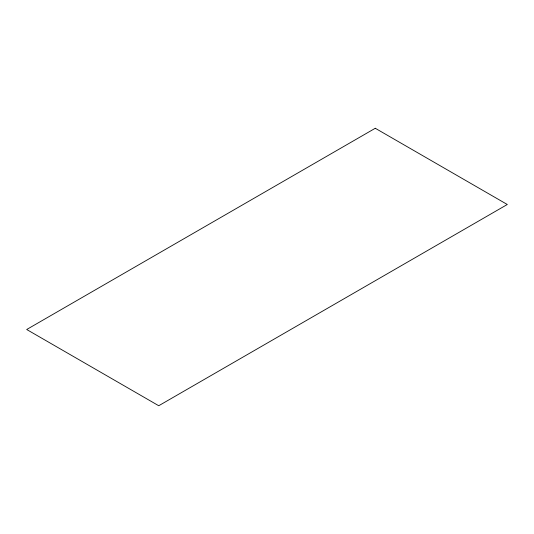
<?xml version="1.0" encoding="UTF-8"?>
<svg xmlns="http://www.w3.org/2000/svg" width="534" height="534" viewBox="0 0 534 534"><rect width="100%" height="100%" fill="white"/><g stroke="black" fill="none" stroke-linecap="round" stroke-linejoin="round"><path stroke-width="0.8" d="M375.269 128.267L26.7 329.505L158.732 405.733L507.3 204.495L375.269 128.267"/></g></svg>
